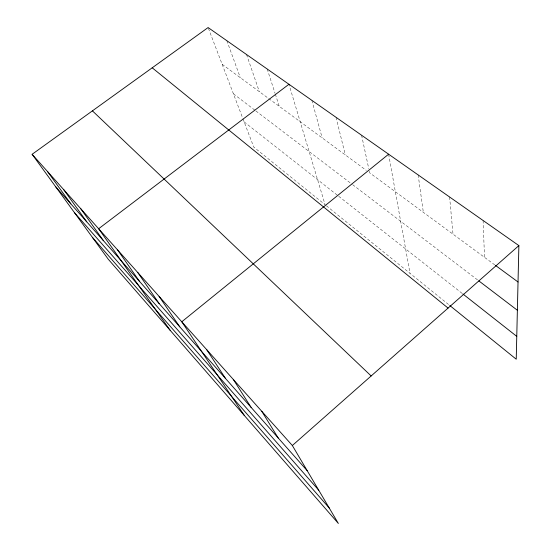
<?xml version="1.0" encoding="UTF-8"?>
<svg xmlns="http://www.w3.org/2000/svg" width="551" height="551" viewBox="0 0 551 551"><rect width="100%" height="100%" fill="white"/><g stroke="black" fill="none" stroke-linecap="round" stroke-linejoin="round"><path stroke-width="0.41" stroke-dasharray="2.75 2.07" d="M222.143 64.302L366.27 170.342M494.777 264.886L369.659 172.835L368.943 169.488M233.417 93.815L255.196 110.42M255.878 110.944L351.951 184.172M352.626 184.681L478.151 280.363M244.127 121.874L338.045 195.763M338.72 196.294L462.158 293.407M326.406 205.792L449.127 304.972M208.416 28.349L242.667 118.052M242.963 118.816L253.749 147.069L325.09 204.724L288.951 84.275M226.854 40.705L240.305 77.663M246.524 54.508L259.328 91.659M267.201 69.013L275.066 93.346M275.328 94.159L279.261 106.329M311.866 100.351L322.17 137.895M336.041 117.315L345.298 154.907M361.587 135.236L368.757 168.654M388.62 154.204L410.006 273.358M418.161 174.936L423.347 212.335M449.595 196.989L453.018 234.161M483.096 220.496L484.522 257.338"/><path stroke-width="0.83" d="M32.123 154.287L292.347 445.511L338.355 523.45L108.278 259.252L32.123 154.287L208.106 27.55L518.877 245.601L516.232 359.211L449.788 305.509M292.347 445.511L518.877 245.601M388.62 154.204L181.782 321.77L244.369 415.523M288.951 84.275L98.65 228.734L170.101 330.235M495.459 265.389L518.03 281.995M478.826 280.879L517.375 310.261M462.826 293.931L516.762 336.365M152.207 67.807L448.073 308.085M92.416 110.868L371.16 375.961M55.685 186.761L307.251 470.761M74.516 212.714L318.719 490.19M92.334 237.274L329.229 507.988M47.476 171.471L70.831 203.856M63.634 189.558L86.727 221.805M80.666 208.615L103.436 240.67M117.652 250.002L139.555 281.444M137.771 272.518L159.115 303.525M159.108 296.404L179.791 326.867M206.666 349.623L225.607 378.585M233.266 379.391L251.077 407.341M261.753 411.273L278.234 437.997"/></g></svg>
